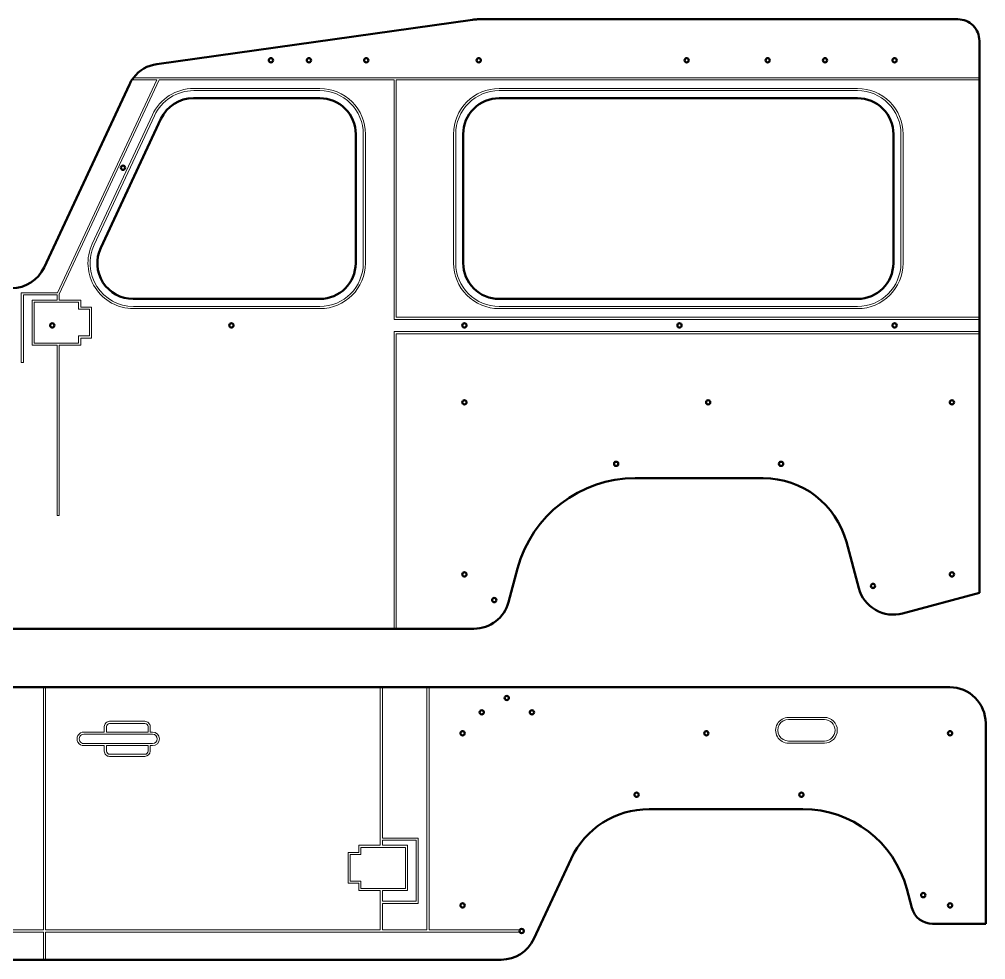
# Model space of a CAD drawing. Header units: millimetres. Extents: x -4457 to 5436, y 521 to 6420.
# Drawn here: x -1372 to -24, y 4151 to 5463 of the extents above; entities that cross this region are included whole.
import ezdxf

# ---------------------------------------------------------------- set-up
doc = ezdxf.new("R2010")
doc.units = ezdxf.units.MM
doc.header["$MEASUREMENT"] = 0
doc.layers.add('layer 1', color=7, linetype='Continuous')
doc.layers.add('layer 2', color=7, linetype='Continuous')

msp = doc.modelspace()

# ---------------------------------------------------------------- linework, layer by layer
at = {"layer": 'layer 1', "lineweight": 50}
for points in [[(-1180.1581, 5400.4297), (-1180.1581, 5400.4297), (-739.8766, 5462.3073), (-739.8766, 5462.3073)], [(-732.9179, 5462.7939), (-735.2459, 5462.7939), (-737.5712, 5462.6313), (-739.8766, 5462.3073)], [(-732.9179, 5462.7939), (-732.9179, 5462.7939), (-62.9179, 5462.7939), (-62.9179, 5462.7939)], [(-32.9179, 5432.7939), (-32.9179, 5432.7939), (-32.9179, 5381.2939), (-32.9179, 5381.2939)], [(-1180.1581, 5400.4297), (-1193.1664, 5398.6015), (-1204.9327, 5391.7276), (-1212.9135, 5381.2939)], [(-1212.9135, 5381.2939), (-1213.6582, 5380.3202), (-1214.3669, 5379.3196), (-1215.0381, 5378.2939)], [(-32.9179, 5381.2939), (-32.9179, 5381.2939), (-32.9179, 5378.2939), (-32.9179, 5378.2939)], [(-1337.6025, 5116.663), (-1337.6025, 5116.663), (-1218.5149, 5372.0472), (-1218.5149, 5372.0472)], [(-1215.0381, 5378.2939), (-1216.3446, 5376.2973), (-1217.5065, 5374.2097), (-1218.5149, 5372.0472)], [(-32.9179, 5378.2939), (-32.9179, 5378.2939), (-32.9179, 5047.2939), (-32.9179, 5047.2939)], [(-1129.4367, 5352.7939), (-1148.8682, 5352.7939), (-1166.5399, 5341.5358), (-1174.7521, 5323.9248)], [(-1129.4367, 5352.7939), (-1129.4367, 5352.7939), (-952.9179, 5352.7939), (-952.9179, 5352.7939)], [(-702.9179, 5352.7939), (-702.9179, 5352.7939), (-202.9179, 5352.7939), (-202.9179, 5352.7939)], [(-1258.6874, 5143.9248), (-1258.6874, 5143.9248), (-1174.7521, 5323.9248), (-1174.7521, 5323.9248)], [(-902.9179, 5302.7939), (-902.9179, 5302.7939), (-902.9179, 5122.7939), (-902.9179, 5122.7939)], [(-752.9179, 5122.7939), (-752.9179, 5122.7939), (-752.9179, 5302.7939), (-752.9179, 5302.7939)], [(-152.9179, 5302.7939), (-152.9179, 5302.7939), (-152.9179, 5122.7939), (-152.9179, 5122.7939)], [(-952.9179, 5072.7939), (-925.3038, 5072.7939), (-902.918, 5095.1795), (-902.9179, 5122.7936)], [(-202.9179, 5072.7939), (-175.3038, 5072.7939), (-152.918, 5095.1795), (-152.9179, 5122.7936)], [(-1382.9179, 5087.7939), (-1363.4863, 5087.7939), (-1345.8146, 5099.052), (-1337.6025, 5116.663)], [(-952.9179, 5072.7939), (-952.9179, 5072.7939), (-1213.372, 5072.7939), (-1213.372, 5072.7939)], [(-202.9179, 5072.7939), (-202.9179, 5072.7939), (-702.9179, 5072.7939), (-702.9179, 5072.7939)], [(-32.9179, 5047.2939), (-32.9179, 5047.2939), (-32.9179, 5044.2939), (-32.9179, 5044.2939)], [(-32.9179, 5044.2939), (-32.9179, 5044.2939), (-32.9179, 5027.2939), (-32.9179, 5027.2939)], [(-32.9179, 5027.2939), (-32.9179, 5027.2939), (-32.9179, 5024.2939), (-32.9179, 5024.2939)], [(-32.9179, 5024.2939), (-32.9179, 5024.2939), (-32.9179, 4662.7939), (-32.9179, 4662.7939)], [(-512.9179, 4822.7939), (-589.8609, 4822.7939), (-657.211, 4771.1143), (-677.1253, 4696.7931)], [(-334.3784, 4822.7939), (-334.3784, 4822.7939), (-512.9179, 4822.7939), (-512.9179, 4822.7939)], [(-218.4673, 4733.8522), (-232.5244, 4786.3142), (-280.0657, 4822.7939), (-334.3784, 4822.7939)], [(-201.2142, 4669.4628), (-201.2142, 4669.4628), (-218.4673, 4733.8522), (-218.4673, 4733.8522)], [(-677.1253, 4696.7931), (-677.1253, 4696.7931), (-689.7029, 4649.8529), (-689.7029, 4649.8529)], [(-32.9179, 4662.7939), (-32.9179, 4662.7939), (-139.9769, 4634.1075), (-139.9769, 4634.1075)], [(-737.9992, 4612.7939), (-715.3689, 4612.7939), (-695.56, 4627.9937), (-689.7029, 4649.8529)], [(-849.4179, 4612.7939), (-849.4179, 4612.7939), (-1485.1398, 4612.7939), (-1485.1398, 4612.7939)], [(-846.4179, 4612.7939), (-846.4179, 4612.7939), (-849.4179, 4612.7939), (-849.4179, 4612.7939)], [(-737.9992, 4612.7939), (-737.9992, 4612.7939), (-846.4179, 4612.7939), (-846.4179, 4612.7939)], [(-1338.6687, 4531.1861), (-1338.6687, 4531.1861), (-2152.1687, 4531.1861), (-2152.1687, 4531.1861)], [(-1338.6687, 4531.1861), (-1338.6687, 4531.1861), (-1335.6687, 4531.1861), (-1335.6687, 4531.1861)], [(-868.6687, 4531.1861), (-868.6687, 4531.1861), (-1335.6687, 4531.1861), (-1335.6687, 4531.1861)], [(-868.6687, 4531.1861), (-868.6687, 4531.1861), (-865.6687, 4531.1861), (-865.6687, 4531.1861)], [(-803.6687, 4531.1861), (-803.6687, 4531.1861), (-865.6687, 4531.1861), (-865.6687, 4531.1861)], [(-803.6687, 4531.1861), (-803.6687, 4531.1861), (-800.6687, 4531.1861), (-800.6687, 4531.1861)], [(-74.1687, 4531.1861), (-74.1687, 4531.1861), (-800.6687, 4531.1861), (-800.6687, 4531.1861)], [(-24.1687, 4201.1861), (-24.1687, 4201.1861), (-24.1687, 4481.1861), (-24.1687, 4481.1861)], [(-493.7203, 4361.1861), (-540.356, 4361.1861), (-582.7681, 4334.1666), (-602.4772, 4291.9003)], [(-493.7203, 4361.1861), (-493.7203, 4361.1861), (-279.1594, 4361.1861), (-279.1594, 4361.1861)], [(-134.2706, 4250.0089), (-151.842, 4315.5864), (-211.2686, 4361.1861), (-279.1594, 4361.1861)], [(-654.6314, 4180.0551), (-654.6314, 4180.0551), (-602.4772, 4291.9003), (-602.4772, 4291.9003)], [(-134.2706, 4250.0089), (-134.2706, 4250.0089), (-127.1465, 4223.4215), (-127.1465, 4223.4215)], [(-127.1465, 4223.4215), (-123.6322, 4210.306), (-111.7469, 4201.1861), (-98.1687, 4201.1861)], [(-674.1066, 4192.6861), (-674.6425, 4191.7579), (-674.6425, 4190.6143), (-674.1066, 4189.6861)], [(-668.9105, 4189.6861), (-668.3746, 4190.6143), (-668.3746, 4191.7578), (-668.9105, 4192.686)], [(-98.1687, 4201.1861), (-98.1687, 4201.1861), (-24.1687, 4201.1861), (-24.1687, 4201.1861)], [(-699.9468, 4151.1861), (-680.5153, 4151.1861), (-662.8436, 4162.4442), (-654.6314, 4180.0551)], [(-1447.0874, 4151.1861), (-1447.0874, 4151.1861), (-1338.6687, 4151.1861), (-1338.6687, 4151.1861)], [(-1335.6687, 4151.1861), (-1335.6687, 4151.1861), (-1338.6687, 4151.1861), (-1338.6687, 4151.1861)], [(-1335.6687, 4151.1861), (-1335.6687, 4151.1861), (-699.9468, 4151.1861), (-699.9468, 4151.1861)]]:
    msp.add_open_spline(points, degree=3, dxfattribs=at)
for points, knots in [([(-32.9179, 5432.7939), (-32.9179, 5440.7504), (-36.0786, 5448.381), (-41.7047, 5454.0071), (-41.7047, 5454.0071), (-47.3308, 5459.6332), (-54.9614, 5462.7939), (-62.9179, 5462.7939)], [0, 0, 0, 0, 0.333333333, 0.333333333, 0.333333333, 0.333333333, 1, 1, 1, 1]), ([(-1018.2766, 5405.7939), (-1018.2766, 5407.4507), (-1019.6198, 5408.7939), (-1021.2766, 5408.7939), (-1021.2766, 5408.7939), (-1022.9335, 5408.7939), (-1024.2766, 5407.4507), (-1024.2766, 5405.7939), (-1024.2766, 5405.7939), (-1024.2766, 5404.137), (-1022.9335, 5402.7939), (-1021.2767, 5402.7939), (-1021.2767, 5402.7939), (-1019.6198, 5402.7939), (-1018.2766, 5404.137), (-1018.2766, 5405.7939)], [0, 0, 0, 0, 0.2, 0.2, 0.2, 0.2, 0.4, 0.4, 0.4, 0.4, 0.6, 0.6, 0.6, 0.6, 1, 1, 1, 1]), ([(-965.2766, 5405.7939), (-965.2766, 5407.4507), (-966.6198, 5408.7939), (-968.2766, 5408.7939), (-968.2766, 5408.7939), (-969.9335, 5408.7939), (-971.2766, 5407.4507), (-971.2766, 5405.7939), (-971.2766, 5405.7939), (-971.2766, 5404.137), (-969.9335, 5402.7939), (-968.2767, 5402.7939), (-968.2767, 5402.7939), (-966.6198, 5402.7939), (-965.2766, 5404.137), (-965.2766, 5405.7939)], [0, 0, 0, 0, 0.2, 0.2, 0.2, 0.2, 0.4, 0.4, 0.4, 0.4, 0.6, 0.6, 0.6, 0.6, 1, 1, 1, 1]), ([(-885.2766, 5405.7939), (-885.2766, 5407.4507), (-886.6198, 5408.7939), (-888.2766, 5408.7939), (-888.2766, 5408.7939), (-889.9335, 5408.7939), (-891.2766, 5407.4507), (-891.2766, 5405.7939), (-891.2766, 5405.7939), (-891.2766, 5404.137), (-889.9335, 5402.7939), (-888.2767, 5402.7939), (-888.2767, 5402.7939), (-886.6198, 5402.7939), (-885.2766, 5404.137), (-885.2766, 5405.7939)], [0, 0, 0, 0, 0.2, 0.2, 0.2, 0.2, 0.4, 0.4, 0.4, 0.4, 0.6, 0.6, 0.6, 0.6, 1, 1, 1, 1]), ([(-728.2766, 5405.7939), (-728.2766, 5407.4507), (-729.6198, 5408.7939), (-731.2766, 5408.7939), (-731.2766, 5408.7939), (-732.9335, 5408.7939), (-734.2766, 5407.4507), (-734.2766, 5405.7939), (-734.2766, 5405.7939), (-734.2766, 5404.137), (-732.9335, 5402.7939), (-731.2767, 5402.7939), (-731.2767, 5402.7939), (-729.6198, 5402.7939), (-728.2766, 5404.137), (-728.2766, 5405.7939)], [0, 0, 0, 0, 0.2, 0.2, 0.2, 0.2, 0.4, 0.4, 0.4, 0.4, 0.6, 0.6, 0.6, 0.6, 1, 1, 1, 1]), ([(-438.2766, 5405.7939), (-438.2766, 5407.4507), (-439.6198, 5408.7939), (-441.2766, 5408.7939), (-441.2766, 5408.7939), (-442.9335, 5408.7939), (-444.2766, 5407.4507), (-444.2766, 5405.7939), (-444.2766, 5405.7939), (-444.2766, 5404.137), (-442.9335, 5402.7939), (-441.2767, 5402.7939), (-441.2767, 5402.7939), (-439.6198, 5402.7939), (-438.2766, 5404.137), (-438.2766, 5405.7939)], [0, 0, 0, 0, 0.2, 0.2, 0.2, 0.2, 0.4, 0.4, 0.4, 0.4, 0.6, 0.6, 0.6, 0.6, 1, 1, 1, 1]), ([(-325.2766, 5405.7939), (-325.2766, 5407.4507), (-326.6198, 5408.7939), (-328.2766, 5408.7939), (-328.2766, 5408.7939), (-329.9335, 5408.7939), (-331.2766, 5407.4507), (-331.2766, 5405.7939), (-331.2766, 5405.7939), (-331.2766, 5404.137), (-329.9335, 5402.7939), (-328.2767, 5402.7939), (-328.2767, 5402.7939), (-326.6198, 5402.7939), (-325.2766, 5404.137), (-325.2766, 5405.7939)], [0, 0, 0, 0, 0.2, 0.2, 0.2, 0.2, 0.4, 0.4, 0.4, 0.4, 0.6, 0.6, 0.6, 0.6, 1, 1, 1, 1]), ([(-245.2766, 5405.7939), (-245.2766, 5407.4507), (-246.6198, 5408.7939), (-248.2766, 5408.7939), (-248.2766, 5408.7939), (-249.9335, 5408.7939), (-251.2766, 5407.4507), (-251.2766, 5405.7939), (-251.2766, 5405.7939), (-251.2766, 5404.137), (-249.9335, 5402.7939), (-248.2767, 5402.7939), (-248.2767, 5402.7939), (-246.6198, 5402.7939), (-245.2766, 5404.137), (-245.2766, 5405.7939)], [0, 0, 0, 0, 0.2, 0.2, 0.2, 0.2, 0.4, 0.4, 0.4, 0.4, 0.6, 0.6, 0.6, 0.6, 1, 1, 1, 1]), ([(-148.2766, 5405.7939), (-148.2766, 5407.4507), (-149.6198, 5408.7939), (-151.2766, 5408.7939), (-151.2766, 5408.7939), (-152.9335, 5408.7939), (-154.2766, 5407.4507), (-154.2766, 5405.7939), (-154.2766, 5405.7939), (-154.2766, 5404.137), (-152.9335, 5402.7939), (-151.2767, 5402.7939), (-151.2767, 5402.7939), (-149.6198, 5402.7939), (-148.2766, 5404.137), (-148.2766, 5405.7939)], [0, 0, 0, 0, 0.2, 0.2, 0.2, 0.2, 0.4, 0.4, 0.4, 0.4, 0.6, 0.6, 0.6, 0.6, 1, 1, 1, 1]), ([(-902.9179, 5302.7939), (-902.9179, 5316.0547), (-908.1857, 5328.7724), (-917.5626, 5338.1492), (-917.5626, 5338.1492), (-926.9394, 5347.526), (-939.6571, 5352.7939), (-952.9179, 5352.7939)], [0, 0, 0, 0, 0.333333333, 0.333333333, 0.333333333, 0.333333333, 1, 1, 1, 1]), ([(-702.9179, 5352.7939), (-716.1787, 5352.7939), (-728.8964, 5347.526), (-738.2732, 5338.1492), (-738.2732, 5338.1492), (-747.6501, 5328.7724), (-752.9179, 5316.0547), (-752.9179, 5302.7939)], [0, 0, 0, 0, 0.333333333, 0.333333333, 0.333333333, 0.333333333, 1, 1, 1, 1]), ([(-152.9179, 5302.7939), (-152.9179, 5316.0547), (-158.1857, 5328.7724), (-167.5626, 5338.1492), (-167.5626, 5338.1492), (-176.9394, 5347.526), (-189.6571, 5352.7939), (-202.9179, 5352.7939)], [0, 0, 0, 0, 0.333333333, 0.333333333, 0.333333333, 0.333333333, 1, 1, 1, 1]), ([(-1224.5724, 5255.7939), (-1224.5724, 5257.4507), (-1225.9156, 5258.7939), (-1227.5724, 5258.7939), (-1227.5724, 5258.7939), (-1229.2293, 5258.7939), (-1230.5724, 5257.4507), (-1230.5724, 5255.7939), (-1230.5724, 5255.7939), (-1230.5724, 5254.137), (-1229.2293, 5252.7939), (-1227.5724, 5252.7939), (-1227.5724, 5252.7939), (-1225.9156, 5252.7939), (-1224.5724, 5254.137), (-1224.5724, 5255.7939)], [0, 0, 0, 0, 0.2, 0.2, 0.2, 0.2, 0.4, 0.4, 0.4, 0.4, 0.6, 0.6, 0.6, 0.6, 1, 1, 1, 1]), ([(-1258.6874, 5143.9248), (-1265.9083, 5128.4395), (-1264.722, 5110.3391), (-1255.5416, 5095.9289), (-1255.5416, 5095.9289), (-1246.3613, 5081.5186), (-1230.4581, 5072.7939), (-1213.372, 5072.7939)], [0, 0, 0, 0, 0.333333333, 0.333333333, 0.333333333, 0.333333333, 1, 1, 1, 1]), ([(-752.9179, 5122.7939), (-752.9179, 5109.533), (-747.6501, 5096.8153), (-738.2732, 5087.4385), (-738.2732, 5087.4385), (-728.8964, 5078.0617), (-716.1787, 5072.7939), (-702.9179, 5072.7939)], [0, 0, 0, 0, 0.333333333, 0.333333333, 0.333333333, 0.333333333, 1, 1, 1, 1]), ([(-1323.2766, 5035.7939), (-1323.2766, 5037.4507), (-1324.6198, 5038.7939), (-1326.2766, 5038.7939), (-1326.2766, 5038.7939), (-1327.9335, 5038.7939), (-1329.2766, 5037.4507), (-1329.2766, 5035.7939), (-1329.2766, 5035.7939), (-1329.2766, 5034.137), (-1327.9335, 5032.7939), (-1326.2767, 5032.7939), (-1326.2767, 5032.7939), (-1324.6198, 5032.7939), (-1323.2766, 5034.137), (-1323.2766, 5035.7939)], [0, 0, 0, 0, 0.2, 0.2, 0.2, 0.2, 0.4, 0.4, 0.4, 0.4, 0.6, 0.6, 0.6, 0.6, 1, 1, 1, 1]), ([(-1073.2766, 5035.7939), (-1073.2766, 5037.4507), (-1074.6198, 5038.7939), (-1076.2766, 5038.7939), (-1076.2766, 5038.7939), (-1077.9335, 5038.7939), (-1079.2766, 5037.4507), (-1079.2766, 5035.7939), (-1079.2766, 5035.7939), (-1079.2766, 5034.137), (-1077.9335, 5032.7939), (-1076.2767, 5032.7939), (-1076.2767, 5032.7939), (-1074.6198, 5032.7939), (-1073.2766, 5034.137), (-1073.2766, 5035.7939)], [0, 0, 0, 0, 0.2, 0.2, 0.2, 0.2, 0.4, 0.4, 0.4, 0.4, 0.6, 0.6, 0.6, 0.6, 1, 1, 1, 1]), ([(-748.2766, 5035.7939), (-748.2766, 5037.4507), (-749.6198, 5038.7939), (-751.2766, 5038.7939), (-751.2766, 5038.7939), (-752.9335, 5038.7939), (-754.2766, 5037.4507), (-754.2766, 5035.7939), (-754.2766, 5035.7939), (-754.2766, 5034.137), (-752.9335, 5032.7939), (-751.2767, 5032.7939), (-751.2767, 5032.7939), (-749.6198, 5032.7939), (-748.2766, 5034.137), (-748.2766, 5035.7939)], [0, 0, 0, 0, 0.2, 0.2, 0.2, 0.2, 0.4, 0.4, 0.4, 0.4, 0.6, 0.6, 0.6, 0.6, 1, 1, 1, 1]), ([(-448.2766, 5035.7939), (-448.2766, 5037.4507), (-449.6198, 5038.7939), (-451.2766, 5038.7939), (-451.2766, 5038.7939), (-452.9335, 5038.7939), (-454.2766, 5037.4507), (-454.2766, 5035.7939), (-454.2766, 5035.7939), (-454.2766, 5034.137), (-452.9335, 5032.7939), (-451.2767, 5032.7939), (-451.2767, 5032.7939), (-449.6198, 5032.7939), (-448.2766, 5034.137), (-448.2766, 5035.7939)], [0, 0, 0, 0, 0.2, 0.2, 0.2, 0.2, 0.4, 0.4, 0.4, 0.4, 0.6, 0.6, 0.6, 0.6, 1, 1, 1, 1]), ([(-148.2766, 5035.7939), (-148.2766, 5037.4507), (-149.6198, 5038.7939), (-151.2766, 5038.7939), (-151.2766, 5038.7939), (-152.9335, 5038.7939), (-154.2766, 5037.4507), (-154.2766, 5035.7939), (-154.2766, 5035.7939), (-154.2766, 5034.137), (-152.9335, 5032.7939), (-151.2767, 5032.7939), (-151.2767, 5032.7939), (-149.6198, 5032.7939), (-148.2766, 5034.137), (-148.2766, 5035.7939)], [0, 0, 0, 0, 0.2, 0.2, 0.2, 0.2, 0.4, 0.4, 0.4, 0.4, 0.6, 0.6, 0.6, 0.6, 1, 1, 1, 1]), ([(-748.2766, 4928.5561), (-748.2766, 4930.213), (-749.6198, 4931.5561), (-751.2766, 4931.5561), (-751.2766, 4931.5561), (-752.9335, 4931.5561), (-754.2766, 4930.213), (-754.2766, 4928.5562), (-754.2766, 4928.5562), (-754.2766, 4926.8993), (-752.9335, 4925.5562), (-751.2767, 4925.5561), (-751.2767, 4925.5561), (-749.6198, 4925.5561), (-748.2766, 4926.8993), (-748.2766, 4928.5561)], [0, 0, 0, 0, 0.2, 0.2, 0.2, 0.2, 0.4, 0.4, 0.4, 0.4, 0.6, 0.6, 0.6, 0.6, 1, 1, 1, 1]), ([(-408.2766, 4928.5561), (-408.2766, 4930.213), (-409.6198, 4931.5561), (-411.2766, 4931.5561), (-411.2766, 4931.5561), (-412.9335, 4931.5561), (-414.2766, 4930.213), (-414.2766, 4928.5562), (-414.2766, 4928.5562), (-414.2766, 4926.8993), (-412.9335, 4925.5562), (-411.2767, 4925.5561), (-411.2767, 4925.5561), (-409.6198, 4925.5561), (-408.2766, 4926.8993), (-408.2766, 4928.5561)], [0, 0, 0, 0, 0.2, 0.2, 0.2, 0.2, 0.4, 0.4, 0.4, 0.4, 0.6, 0.6, 0.6, 0.6, 1, 1, 1, 1]), ([(-68.2766, 4928.5561), (-68.2766, 4930.213), (-69.6198, 4931.5561), (-71.2766, 4931.5561), (-71.2766, 4931.5561), (-72.9335, 4931.5561), (-74.2766, 4930.213), (-74.2766, 4928.5562), (-74.2766, 4928.5562), (-74.2766, 4926.8993), (-72.9335, 4925.5562), (-71.2767, 4925.5561), (-71.2767, 4925.5561), (-69.6198, 4925.5561), (-68.2766, 4926.8993), (-68.2766, 4928.5561)], [0, 0, 0, 0, 0.2, 0.2, 0.2, 0.2, 0.4, 0.4, 0.4, 0.4, 0.6, 0.6, 0.6, 0.6, 1, 1, 1, 1]), ([(-536.6204, 4842.7939), (-536.6204, 4844.4507), (-537.9635, 4845.7939), (-539.6204, 4845.7939), (-539.6204, 4845.7939), (-541.2772, 4845.7939), (-542.6204, 4844.4507), (-542.6204, 4842.7939), (-542.6204, 4842.7939), (-542.6204, 4841.137), (-541.2772, 4839.7939), (-539.6204, 4839.7939), (-539.6204, 4839.7939), (-537.9635, 4839.7939), (-536.6204, 4841.137), (-536.6204, 4842.7939)], [0, 0, 0, 0, 0.2, 0.2, 0.2, 0.2, 0.4, 0.4, 0.4, 0.4, 0.6, 0.6, 0.6, 0.6, 1, 1, 1, 1]), ([(-306.6204, 4842.7939), (-306.6204, 4844.4507), (-307.9635, 4845.7939), (-309.6204, 4845.7939), (-309.6204, 4845.7939), (-311.2772, 4845.7939), (-312.6204, 4844.4507), (-312.6204, 4842.7939), (-312.6204, 4842.7939), (-312.6204, 4841.137), (-311.2772, 4839.7939), (-309.6204, 4839.7939), (-309.6204, 4839.7939), (-307.9635, 4839.7939), (-306.6204, 4841.137), (-306.6204, 4842.7939)], [0, 0, 0, 0, 0.2, 0.2, 0.2, 0.2, 0.4, 0.4, 0.4, 0.4, 0.6, 0.6, 0.6, 0.6, 1, 1, 1, 1]), ([(-748.2766, 4688.5561), (-748.2766, 4690.213), (-749.6198, 4691.5561), (-751.2766, 4691.5561), (-751.2766, 4691.5561), (-752.9335, 4691.5561), (-754.2766, 4690.213), (-754.2766, 4688.5562), (-754.2766, 4688.5562), (-754.2766, 4686.8993), (-752.9335, 4685.5562), (-751.2767, 4685.5561), (-751.2767, 4685.5561), (-749.6198, 4685.5561), (-748.2766, 4686.8993), (-748.2766, 4688.5561)], [0, 0, 0, 0, 0.2, 0.2, 0.2, 0.2, 0.4, 0.4, 0.4, 0.4, 0.6, 0.6, 0.6, 0.6, 1, 1, 1, 1]), ([(-68.2766, 4688.5561), (-68.2766, 4690.213), (-69.6198, 4691.5561), (-71.2766, 4691.5561), (-71.2766, 4691.5561), (-72.9335, 4691.5561), (-74.2766, 4690.213), (-74.2766, 4688.5562), (-74.2766, 4688.5562), (-74.2766, 4686.8993), (-72.9335, 4685.5562), (-71.2767, 4685.5561), (-71.2767, 4685.5561), (-69.6198, 4685.5561), (-68.2766, 4686.8993), (-68.2766, 4688.5561)], [0, 0, 0, 0, 0.2, 0.2, 0.2, 0.2, 0.4, 0.4, 0.4, 0.4, 0.6, 0.6, 0.6, 0.6, 1, 1, 1, 1]), ([(-201.2142, 4669.4628), (-197.782, 4656.6538), (-189.4021, 4645.7329), (-177.9179, 4639.1025), (-177.9179, 4639.1025), (-166.4337, 4632.4721), (-152.7859, 4630.6753), (-139.9769, 4634.1075)], [0, 0, 0, 0, 0.333333333, 0.333333333, 0.333333333, 0.333333333, 1, 1, 1, 1]), ([(-178.3212, 4672.4951), (-178.3212, 4674.1519), (-179.6643, 4675.4951), (-181.3212, 4675.4951), (-181.3212, 4675.4951), (-182.978, 4675.4951), (-184.3212, 4674.1519), (-184.3212, 4672.4951), (-184.3212, 4672.4951), (-184.3212, 4670.8382), (-182.978, 4669.4951), (-181.3212, 4669.4951), (-181.3212, 4669.4951), (-179.6643, 4669.4951), (-178.3212, 4670.8382), (-178.3212, 4672.4951)], [0, 0, 0, 0, 0.2, 0.2, 0.2, 0.2, 0.4, 0.4, 0.4, 0.4, 0.6, 0.6, 0.6, 0.6, 1, 1, 1, 1]), ([(-706.6204, 4652.7939), (-706.6204, 4654.4507), (-707.9635, 4655.7939), (-709.6204, 4655.7939), (-709.6204, 4655.7939), (-711.2772, 4655.7939), (-712.6204, 4654.4507), (-712.6204, 4652.7939), (-712.6204, 4652.7939), (-712.6204, 4651.137), (-711.2772, 4649.7939), (-709.6204, 4649.7939), (-709.6204, 4649.7939), (-707.9635, 4649.7939), (-706.6204, 4651.137), (-706.6204, 4652.7939)], [0, 0, 0, 0, 0.2, 0.2, 0.2, 0.2, 0.4, 0.4, 0.4, 0.4, 0.6, 0.6, 0.6, 0.6, 1, 1, 1, 1]), ([(-24.1687, 4481.1861), (-24.1687, 4494.4469), (-29.4365, 4507.1646), (-38.8134, 4516.5414), (-38.8134, 4516.5414), (-48.1902, 4525.9182), (-60.9079, 4531.1861), (-74.1687, 4531.1861)], [0, 0, 0, 0, 0.333333333, 0.333333333, 0.333333333, 0.333333333, 1, 1, 1, 1]), ([(-689.1687, 4516.1861), (-689.1687, 4517.8429), (-690.5118, 4519.1861), (-692.1687, 4519.1861), (-692.1687, 4519.1861), (-693.8256, 4519.1861), (-695.1687, 4517.8429), (-695.1687, 4516.1861), (-695.1687, 4516.1861), (-695.1687, 4514.5292), (-693.8256, 4513.1861), (-692.1687, 4513.1861), (-692.1687, 4513.1861), (-690.5119, 4513.1861), (-689.1687, 4514.5292), (-689.1687, 4516.186)], [0, 0, 0, 0, 0.2, 0.2, 0.2, 0.2, 0.4, 0.4, 0.4, 0.4, 0.6, 0.6, 0.6, 0.6, 1, 1, 1, 1]), ([(-724.1687, 4496.1861), (-724.1687, 4497.8429), (-725.5118, 4499.1861), (-727.1687, 4499.1861), (-727.1687, 4499.1861), (-728.8256, 4499.1861), (-730.1687, 4497.8429), (-730.1687, 4496.1861), (-730.1687, 4496.1861), (-730.1687, 4494.5292), (-728.8256, 4493.1861), (-727.1687, 4493.1861), (-727.1687, 4493.1861), (-725.5119, 4493.1861), (-724.1687, 4494.5292), (-724.1687, 4496.186)], [0, 0, 0, 0, 0.2, 0.2, 0.2, 0.2, 0.4, 0.4, 0.4, 0.4, 0.6, 0.6, 0.6, 0.6, 1, 1, 1, 1]), ([(-654.1687, 4496.1861), (-654.1687, 4497.8429), (-655.5118, 4499.1861), (-657.1687, 4499.1861), (-657.1687, 4499.1861), (-658.8256, 4499.1861), (-660.1687, 4497.8429), (-660.1687, 4496.1861), (-660.1687, 4496.1861), (-660.1687, 4494.5292), (-658.8256, 4493.1861), (-657.1687, 4493.1861), (-657.1687, 4493.1861), (-655.5119, 4493.1861), (-654.1687, 4494.5292), (-654.1687, 4496.186)], [0, 0, 0, 0, 0.2, 0.2, 0.2, 0.2, 0.4, 0.4, 0.4, 0.4, 0.6, 0.6, 0.6, 0.6, 1, 1, 1, 1]), ([(-750.81, 4466.9483), (-750.81, 4468.6052), (-752.1531, 4469.9483), (-753.81, 4469.9483), (-753.81, 4469.9483), (-755.4668, 4469.9483), (-756.81, 4468.6052), (-756.81, 4466.9483), (-756.81, 4466.9483), (-756.81, 4465.2915), (-755.4668, 4463.9483), (-753.81, 4463.9483), (-753.81, 4463.9483), (-752.1531, 4463.9483), (-750.81, 4465.2915), (-750.81, 4466.9483)], [0, 0, 0, 0, 0.2, 0.2, 0.2, 0.2, 0.4, 0.4, 0.4, 0.4, 0.6, 0.6, 0.6, 0.6, 1, 1, 1, 1]), ([(-410.81, 4466.9483), (-410.81, 4468.6052), (-412.1531, 4469.9483), (-413.81, 4469.9483), (-413.81, 4469.9483), (-415.4668, 4469.9483), (-416.81, 4468.6052), (-416.81, 4466.9483), (-416.81, 4466.9483), (-416.81, 4465.2915), (-415.4668, 4463.9483), (-413.81, 4463.9483), (-413.81, 4463.9483), (-412.1531, 4463.9483), (-410.81, 4465.2915), (-410.81, 4466.9483)], [0, 0, 0, 0, 0.2, 0.2, 0.2, 0.2, 0.4, 0.4, 0.4, 0.4, 0.6, 0.6, 0.6, 0.6, 1, 1, 1, 1]), ([(-70.81, 4466.9483), (-70.81, 4468.6052), (-72.1531, 4469.9483), (-73.81, 4469.9483), (-73.81, 4469.9483), (-75.4668, 4469.9483), (-76.81, 4468.6052), (-76.81, 4466.9483), (-76.81, 4466.9483), (-76.81, 4465.2915), (-75.4668, 4463.9483), (-73.81, 4463.9483), (-73.81, 4463.9483), (-72.1531, 4463.9483), (-70.81, 4465.2915), (-70.81, 4466.9483)], [0, 0, 0, 0, 0.2, 0.2, 0.2, 0.2, 0.4, 0.4, 0.4, 0.4, 0.6, 0.6, 0.6, 0.6, 1, 1, 1, 1]), ([(-508.201, 4381.1861), (-508.201, 4382.8429), (-509.5441, 4384.1861), (-511.201, 4384.1861), (-511.201, 4384.1861), (-512.8578, 4384.1861), (-514.201, 4382.8429), (-514.201, 4381.1861), (-514.201, 4381.1861), (-514.201, 4379.5292), (-512.8578, 4378.1861), (-511.201, 4378.1861), (-511.201, 4378.1861), (-509.5441, 4378.1861), (-508.201, 4379.5292), (-508.201, 4381.186)], [0, 0, 0, 0, 0.2, 0.2, 0.2, 0.2, 0.4, 0.4, 0.4, 0.4, 0.6, 0.6, 0.6, 0.6, 1, 1, 1, 1]), ([(-278.201, 4381.1861), (-278.201, 4382.8429), (-279.5441, 4384.1861), (-281.201, 4384.1861), (-281.201, 4384.1861), (-282.8578, 4384.1861), (-284.201, 4382.8429), (-284.201, 4381.1861), (-284.201, 4381.1861), (-284.201, 4379.5292), (-282.8578, 4378.1861), (-281.201, 4378.1861), (-281.201, 4378.1861), (-279.5441, 4378.1861), (-278.201, 4379.5292), (-278.201, 4381.186)], [0, 0, 0, 0, 0.2, 0.2, 0.2, 0.2, 0.4, 0.4, 0.4, 0.4, 0.6, 0.6, 0.6, 0.6, 1, 1, 1, 1]), ([(-108.201, 4241.1861), (-108.201, 4242.8429), (-109.5441, 4244.1861), (-111.201, 4244.1861), (-111.201, 4244.1861), (-112.8578, 4244.1861), (-114.201, 4242.8429), (-114.201, 4241.1861), (-114.201, 4241.1861), (-114.201, 4239.5292), (-112.8578, 4238.1861), (-111.201, 4238.1861), (-111.201, 4238.1861), (-109.5441, 4238.1861), (-108.201, 4239.5292), (-108.201, 4241.186)], [0, 0, 0, 0, 0.2, 0.2, 0.2, 0.2, 0.4, 0.4, 0.4, 0.4, 0.6, 0.6, 0.6, 0.6, 1, 1, 1, 1]), ([(-750.81, 4226.9483), (-750.81, 4228.6052), (-752.1531, 4229.9483), (-753.81, 4229.9483), (-753.81, 4229.9483), (-755.4668, 4229.9483), (-756.81, 4228.6052), (-756.81, 4226.9483), (-756.81, 4226.9483), (-756.81, 4225.2915), (-755.4668, 4223.9483), (-753.81, 4223.9483), (-753.81, 4223.9483), (-752.1531, 4223.9483), (-750.81, 4225.2915), (-750.81, 4226.9483)], [0, 0, 0, 0, 0.2, 0.2, 0.2, 0.2, 0.4, 0.4, 0.4, 0.4, 0.6, 0.6, 0.6, 0.6, 1, 1, 1, 1]), ([(-70.81, 4226.9483), (-70.81, 4228.6052), (-72.1531, 4229.9483), (-73.81, 4229.9483), (-73.81, 4229.9483), (-75.4668, 4229.9483), (-76.81, 4228.6052), (-76.81, 4226.9483), (-76.81, 4226.9483), (-76.81, 4225.2915), (-75.4668, 4223.9483), (-73.81, 4223.9483), (-73.81, 4223.9483), (-72.1531, 4223.9483), (-70.81, 4225.2915), (-70.81, 4226.9483)], [0, 0, 0, 0, 0.2, 0.2, 0.2, 0.2, 0.4, 0.4, 0.4, 0.4, 0.6, 0.6, 0.6, 0.6, 1, 1, 1, 1]), ([(-668.9105, 4192.6861), (-669.4464, 4193.6143), (-670.4368, 4194.1861), (-671.5086, 4194.1861), (-671.5086, 4194.1861), (-672.5804, 4194.1861), (-673.5707, 4193.6143), (-674.1066, 4192.6861)], [0, 0, 0, 0, 0.333333333, 0.333333333, 0.333333333, 0.333333333, 1, 1, 1, 1]), ([(-674.1066, 4189.6861), (-673.5707, 4188.7579), (-672.5804, 4188.1861), (-671.5086, 4188.1861), (-671.5086, 4188.1861), (-670.4368, 4188.1861), (-669.4464, 4188.7579), (-668.9105, 4189.6861)], [0, 0, 0, 0, 0.333333333, 0.333333333, 0.333333333, 0.333333333, 1, 1, 1, 1])]:
    msp.add_open_spline(points, degree=3, knots=knots, dxfattribs=at)
at = {"layer": 'layer 1', "color": 240, "lineweight": 9}
for points in [[(-1316.4179, 4770.7939), (-1316.4179, 4770.7939), (-1319.4179, 4770.7939), (-1319.4179, 4770.7939)], [(-1338.6687, 4151.1861), (-1338.6687, 4151.1861), (-1338.6687, 4189.6861), (-1338.6687, 4189.6861)], [(-1335.6687, 4189.6861), (-1335.6687, 4189.6861), (-1335.6687, 4151.1861), (-1335.6687, 4151.1861)]]:
    msp.add_open_spline(points, degree=3, dxfattribs=at)
at = {"layer": 'layer 2', "color": 240, "lineweight": 9}
for points in [[(-1212.9135, 5381.2939), (-1212.9135, 5381.2939), (-32.9179, 5381.2939), (-32.9179, 5381.2939)], [(-1318.8735, 5081.2939), (-1318.8735, 5081.2939), (-1180.3801, 5378.2939), (-1180.3801, 5378.2939)], [(-1177.07, 5378.2939), (-1177.07, 5378.2939), (-1316.4179, 5079.4613), (-1316.4179, 5079.4613)], [(-1180.3801, 5378.2939), (-1180.3801, 5378.2939), (-1215.0381, 5378.2939), (-1215.0381, 5378.2939)], [(-1128.9712, 5366.2939), (-1153.6493, 5366.2939), (-1176.0923, 5351.9961), (-1186.5217, 5329.6301)], [(-849.4179, 5378.2939), (-849.4179, 5378.2939), (-1177.07, 5378.2939), (-1177.07, 5378.2939)], [(-1128.9712, 5366.2939), (-1128.9712, 5366.2939), (-952.9179, 5366.2939), (-952.9179, 5366.2939)], [(-849.4179, 5044.2939), (-849.4179, 5044.2939), (-849.4179, 5378.2939), (-849.4179, 5378.2939)], [(-32.9179, 5378.2939), (-32.9179, 5378.2939), (-846.4179, 5378.2939), (-846.4179, 5378.2939)], [(-846.4179, 5378.2939), (-846.4179, 5378.2939), (-846.4179, 5047.2939), (-846.4179, 5047.2939)], [(-702.9179, 5366.2939), (-702.9179, 5366.2939), (-202.9179, 5366.2939), (-202.9179, 5366.2939)], [(-1128.9712, 5363.2939), (-1152.4834, 5363.2939), (-1173.8661, 5349.6716), (-1183.8028, 5328.3623)], [(-952.9179, 5363.2939), (-952.9179, 5363.2939), (-1128.9712, 5363.2939), (-1128.9712, 5363.2939)], [(-202.9179, 5363.2939), (-202.9179, 5363.2939), (-702.9179, 5363.2939), (-702.9179, 5363.2939)], [(-1270.4571, 5149.6301), (-1270.4571, 5149.6301), (-1186.5217, 5329.6301), (-1186.5217, 5329.6301)], [(-1183.8028, 5328.3623), (-1183.8028, 5328.3623), (-1267.7382, 5148.3623), (-1267.7382, 5148.3623)], [(-892.4179, 5122.7939), (-892.4179, 5122.7939), (-892.4179, 5302.7939), (-892.4179, 5302.7939)], [(-889.4179, 5302.7939), (-889.4179, 5302.7939), (-889.4179, 5122.7939), (-889.4179, 5122.7939)], [(-766.4179, 5122.7939), (-766.4179, 5122.7939), (-766.4179, 5302.7939), (-766.4179, 5302.7939)], [(-763.4179, 5302.7939), (-763.4179, 5302.7939), (-763.4179, 5122.7939), (-763.4179, 5122.7939)], [(-142.4179, 5122.7939), (-142.4179, 5122.7939), (-142.4179, 5302.7939), (-142.4179, 5302.7939)], [(-139.4179, 5302.7939), (-139.4179, 5302.7939), (-139.4179, 5122.7939), (-139.4179, 5122.7939)], [(-952.9179, 5062.2939), (-919.5048, 5062.2939), (-892.4181, 5089.3804), (-892.4179, 5122.7935)], [(-952.9179, 5059.2939), (-917.8479, 5059.2939), (-889.4181, 5087.7236), (-889.4179, 5122.7935)], [(-202.9179, 5062.2939), (-169.5048, 5062.2939), (-142.4181, 5089.3804), (-142.4179, 5122.7935)], [(-202.9179, 5059.2939), (-167.8479, 5059.2939), (-139.4181, 5087.7236), (-139.4179, 5122.7935)], [(-1369.4179, 5081.2939), (-1369.4179, 5081.2939), (-1318.8735, 5081.2939), (-1318.8735, 5081.2939)], [(-1369.4179, 4984.1402), (-1369.4179, 4984.1402), (-1369.4179, 5081.2939), (-1369.4179, 5081.2939)], [(-1319.4179, 5078.2939), (-1319.4179, 5078.2939), (-1366.4179, 5078.2939), (-1366.4179, 5078.2939)], [(-1366.4179, 5078.2939), (-1366.4179, 5078.2939), (-1366.4179, 4984.1402), (-1366.4179, 4984.1402)], [(-1354.4179, 5071.2939), (-1354.4179, 5071.2939), (-1319.4179, 5071.2939), (-1319.4179, 5071.2939)], [(-1354.4179, 5008.2939), (-1354.4179, 5008.2939), (-1354.4179, 5071.2939), (-1354.4179, 5071.2939)], [(-1319.4179, 5071.2939), (-1319.4179, 5071.2939), (-1319.4179, 5078.2939), (-1319.4179, 5078.2939)], [(-1316.4179, 5079.4613), (-1316.4179, 5079.4613), (-1316.4179, 5071.2939), (-1316.4179, 5071.2939)], [(-1316.4179, 5071.2939), (-1316.4179, 5071.2939), (-1286.4179, 5071.2939), (-1286.4179, 5071.2939)], [(-1286.4179, 5071.2939), (-1286.4179, 5071.2939), (-1286.4179, 5061.2939), (-1286.4179, 5061.2939)], [(-1289.4179, 5068.2939), (-1289.4179, 5068.2939), (-1351.4179, 5068.2939), (-1351.4179, 5068.2939)], [(-1351.4179, 5068.2939), (-1351.4179, 5068.2939), (-1351.4179, 5011.2939), (-1351.4179, 5011.2939)], [(-1289.4179, 5058.2939), (-1289.4179, 5058.2939), (-1289.4179, 5068.2939), (-1289.4179, 5068.2939)], [(-1274.4179, 5058.2939), (-1274.4179, 5058.2939), (-1289.4179, 5058.2939), (-1289.4179, 5058.2939)], [(-1286.4179, 5061.2939), (-1286.4179, 5061.2939), (-1271.4179, 5061.2939), (-1271.4179, 5061.2939)], [(-1274.4179, 5021.2939), (-1274.4179, 5021.2939), (-1274.4179, 5058.2939), (-1274.4179, 5058.2939)], [(-1271.4179, 5061.2939), (-1271.4179, 5061.2939), (-1271.4179, 5018.2939), (-1271.4179, 5018.2939)], [(-1212.9066, 5062.2939), (-1212.9066, 5062.2939), (-952.9179, 5062.2939), (-952.9179, 5062.2939)], [(-952.9179, 5059.2939), (-952.9179, 5059.2939), (-1212.9066, 5059.2939), (-1212.9066, 5059.2939)], [(-702.9179, 5062.2939), (-702.9179, 5062.2939), (-202.9179, 5062.2939), (-202.9179, 5062.2939)], [(-202.9179, 5059.2939), (-202.9179, 5059.2939), (-702.9179, 5059.2939), (-702.9179, 5059.2939)], [(-32.9179, 5044.2939), (-32.9179, 5044.2939), (-849.4179, 5044.2939), (-849.4179, 5044.2939)], [(-846.4179, 5047.2939), (-846.4179, 5047.2939), (-32.9179, 5047.2939), (-32.9179, 5047.2939)], [(-1289.4179, 5011.2939), (-1289.4179, 5011.2939), (-1289.4179, 5021.2939), (-1289.4179, 5021.2939)], [(-1289.4179, 5021.2939), (-1289.4179, 5021.2939), (-1274.4179, 5021.2939), (-1274.4179, 5021.2939)], [(-1286.4179, 5018.2939), (-1286.4179, 5018.2939), (-1286.4179, 5008.2939), (-1286.4179, 5008.2939)], [(-1271.4179, 5018.2939), (-1271.4179, 5018.2939), (-1286.4179, 5018.2939), (-1286.4179, 5018.2939)], [(-849.4179, 4612.7939), (-849.4179, 4612.7939), (-849.4179, 5027.2939), (-849.4179, 5027.2939)], [(-849.4179, 5027.2939), (-849.4179, 5027.2939), (-32.9179, 5027.2939), (-32.9179, 5027.2939)], [(-846.4179, 5024.2939), (-846.4179, 5024.2939), (-846.4179, 4612.7939), (-846.4179, 4612.7939)], [(-32.9179, 5024.2939), (-32.9179, 5024.2939), (-846.4179, 5024.2939), (-846.4179, 5024.2939)], [(-1319.4179, 5008.2939), (-1319.4179, 5008.2939), (-1354.4179, 5008.2939), (-1354.4179, 5008.2939)], [(-1351.4179, 5011.2939), (-1351.4179, 5011.2939), (-1289.4179, 5011.2939), (-1289.4179, 5011.2939)], [(-1319.4179, 4770.7939), (-1319.4179, 4770.7939), (-1319.4179, 5008.2939), (-1319.4179, 5008.2939)], [(-1286.4179, 5008.2939), (-1286.4179, 5008.2939), (-1316.4179, 5008.2939), (-1316.4179, 5008.2939)], [(-1316.4179, 5008.2939), (-1316.4179, 5008.2939), (-1316.4179, 4770.7939), (-1316.4179, 4770.7939)], [(-1366.4179, 4984.1402), (-1366.4179, 4984.1402), (-1369.4179, 4984.1402), (-1369.4179, 4984.1402)], [(-1338.6687, 4192.6861), (-1338.6687, 4192.6861), (-1338.6687, 4531.1861), (-1338.6687, 4531.1861)], [(-1335.6687, 4531.1861), (-1335.6687, 4531.1861), (-1335.6687, 4192.6861), (-1335.6687, 4192.6861)], [(-868.6687, 4310.6861), (-868.6687, 4310.6861), (-868.6687, 4531.1861), (-868.6687, 4531.1861)], [(-865.6687, 4531.1861), (-865.6687, 4531.1861), (-865.6687, 4320.6861), (-865.6687, 4320.6861)], [(-803.6687, 4192.6861), (-803.6687, 4192.6861), (-803.6687, 4531.1861), (-803.6687, 4531.1861)], [(-800.6687, 4531.1861), (-800.6687, 4531.1861), (-800.6687, 4192.6861), (-800.6687, 4192.6861)], [(-299.1687, 4489.1861), (-299.1687, 4489.1861), (-249.1687, 4489.1861), (-249.1687, 4489.1861)], [(-1253.6687, 4468.6861), (-1253.6687, 4468.6861), (-1253.6687, 4476.1861), (-1253.6687, 4476.1861)], [(-1250.6687, 4476.1861), (-1250.6687, 4476.1861), (-1250.6687, 4468.6861), (-1250.6687, 4468.6861)], [(-1246.1687, 4483.6861), (-1246.1687, 4483.6861), (-1197.1687, 4483.6861), (-1197.1687, 4483.6861)], [(-1197.1687, 4480.6861), (-1197.1687, 4480.6861), (-1246.1687, 4480.6861), (-1246.1687, 4480.6861)], [(-1192.6687, 4468.6861), (-1192.6687, 4468.6861), (-1192.6687, 4476.1861), (-1192.6687, 4476.1861)], [(-1189.6687, 4476.1861), (-1189.6687, 4476.1861), (-1189.6687, 4468.6861), (-1189.6687, 4468.6861)], [(-249.1687, 4486.1861), (-249.1687, 4486.1861), (-299.1687, 4486.1861), (-299.1687, 4486.1861)], [(-1282.1687, 4468.6861), (-1282.1687, 4468.6861), (-1253.6687, 4468.6861), (-1253.6687, 4468.6861)], [(-1186.1687, 4465.6861), (-1186.1687, 4465.6861), (-1282.1687, 4465.6861), (-1282.1687, 4465.6861)], [(-1250.6687, 4468.6861), (-1250.6687, 4468.6861), (-1192.6687, 4468.6861), (-1192.6687, 4468.6861)], [(-1189.6687, 4468.6861), (-1189.6687, 4468.6861), (-1186.1687, 4468.6861), (-1186.1687, 4468.6861)], [(-1282.1687, 4452.6861), (-1282.1687, 4452.6861), (-1186.1687, 4452.6861), (-1186.1687, 4452.6861)], [(-1253.6687, 4449.6861), (-1253.6687, 4449.6861), (-1282.1687, 4449.6861), (-1282.1687, 4449.6861)], [(-1253.6687, 4442.1861), (-1253.6687, 4442.1861), (-1253.6687, 4449.6861), (-1253.6687, 4449.6861)], [(-1192.6687, 4449.6861), (-1192.6687, 4449.6861), (-1250.6687, 4449.6861), (-1250.6687, 4449.6861)], [(-1250.6687, 4449.6861), (-1250.6687, 4449.6861), (-1250.6687, 4442.1861), (-1250.6687, 4442.1861)], [(-1192.6687, 4442.1861), (-1192.6687, 4442.1861), (-1192.6687, 4449.6861), (-1192.6687, 4449.6861)], [(-1186.1687, 4449.6861), (-1186.1687, 4449.6861), (-1189.6687, 4449.6861), (-1189.6687, 4449.6861)], [(-1189.6687, 4449.6861), (-1189.6687, 4449.6861), (-1189.6687, 4442.1861), (-1189.6687, 4442.1861)], [(-299.1687, 4456.1861), (-299.1687, 4456.1861), (-249.1687, 4456.1861), (-249.1687, 4456.1861)], [(-249.1687, 4453.1861), (-249.1687, 4453.1861), (-299.1687, 4453.1861), (-299.1687, 4453.1861)], [(-1246.1687, 4437.6861), (-1246.1687, 4437.6861), (-1197.1687, 4437.6861), (-1197.1687, 4437.6861)], [(-1197.1687, 4434.6861), (-1193.0266, 4434.6861), (-1189.6687, 4438.0439), (-1189.6687, 4442.186)], [(-1197.1687, 4437.6861), (-1194.6834, 4437.6861), (-1192.6687, 4439.7008), (-1192.6687, 4442.186)], [(-1197.1687, 4434.6861), (-1197.1687, 4434.6861), (-1246.1687, 4434.6861), (-1246.1687, 4434.6861)], [(-865.6687, 4320.6861), (-865.6687, 4320.6861), (-815.6687, 4320.6861), (-815.6687, 4320.6861)], [(-865.6687, 4317.6861), (-865.6687, 4317.6861), (-865.6687, 4310.6861), (-865.6687, 4310.6861)], [(-818.6687, 4317.6861), (-818.6687, 4317.6861), (-865.6687, 4317.6861), (-865.6687, 4317.6861)], [(-818.6687, 4232.6861), (-818.6687, 4232.6861), (-818.6687, 4317.6861), (-818.6687, 4317.6861)], [(-815.6687, 4320.6861), (-815.6687, 4320.6861), (-815.6687, 4229.6861), (-815.6687, 4229.6861)], [(-913.6687, 4300.6861), (-913.6687, 4300.6861), (-898.6687, 4300.6861), (-898.6687, 4300.6861)], [(-913.6687, 4257.6861), (-913.6687, 4257.6861), (-913.6687, 4300.6861), (-913.6687, 4300.6861)], [(-898.6687, 4310.6861), (-898.6687, 4310.6861), (-868.6687, 4310.6861), (-868.6687, 4310.6861)], [(-898.6687, 4300.6861), (-898.6687, 4300.6861), (-898.6687, 4310.6861), (-898.6687, 4310.6861)], [(-833.6687, 4307.6861), (-833.6687, 4307.6861), (-895.6687, 4307.6861), (-895.6687, 4307.6861)], [(-895.6687, 4307.6861), (-895.6687, 4307.6861), (-895.6687, 4297.6861), (-895.6687, 4297.6861)], [(-865.6687, 4310.6861), (-865.6687, 4310.6861), (-830.6687, 4310.6861), (-830.6687, 4310.6861)], [(-833.6687, 4250.6861), (-833.6687, 4250.6861), (-833.6687, 4307.6861), (-833.6687, 4307.6861)], [(-830.6687, 4310.6861), (-830.6687, 4310.6861), (-830.6687, 4247.6861), (-830.6687, 4247.6861)], [(-895.6687, 4297.6861), (-895.6687, 4297.6861), (-910.6687, 4297.6861), (-910.6687, 4297.6861)], [(-910.6687, 4297.6861), (-910.6687, 4297.6861), (-910.6687, 4260.6861), (-910.6687, 4260.6861)], [(-910.6687, 4260.6861), (-910.6687, 4260.6861), (-895.6687, 4260.6861), (-895.6687, 4260.6861)], [(-895.6687, 4260.6861), (-895.6687, 4260.6861), (-895.6687, 4250.6861), (-895.6687, 4250.6861)], [(-898.6687, 4257.6861), (-898.6687, 4257.6861), (-913.6687, 4257.6861), (-913.6687, 4257.6861)], [(-898.6687, 4247.6861), (-898.6687, 4247.6861), (-898.6687, 4257.6861), (-898.6687, 4257.6861)], [(-868.6687, 4247.6861), (-868.6687, 4247.6861), (-898.6687, 4247.6861), (-898.6687, 4247.6861)], [(-895.6687, 4250.6861), (-895.6687, 4250.6861), (-833.6687, 4250.6861), (-833.6687, 4250.6861)], [(-868.6687, 4192.6861), (-868.6687, 4192.6861), (-868.6687, 4247.6861), (-868.6687, 4247.6861)], [(-830.6687, 4247.6861), (-830.6687, 4247.6861), (-865.6687, 4247.6861), (-865.6687, 4247.6861)], [(-865.6687, 4247.6861), (-865.6687, 4247.6861), (-865.6687, 4232.6861), (-865.6687, 4232.6861)], [(-865.6687, 4232.6861), (-865.6687, 4232.6861), (-818.6687, 4232.6861), (-818.6687, 4232.6861)], [(-815.6687, 4229.6861), (-815.6687, 4229.6861), (-865.6687, 4229.6861), (-865.6687, 4229.6861)], [(-865.6687, 4229.6861), (-865.6687, 4229.6861), (-865.6687, 4192.6861), (-865.6687, 4192.6861)], [(-1472.8682, 4192.6861), (-1472.8682, 4192.6861), (-1338.6687, 4192.6861), (-1338.6687, 4192.6861)], [(-1335.6687, 4192.6861), (-1335.6687, 4192.6861), (-868.6687, 4192.6861), (-868.6687, 4192.6861)], [(-865.6687, 4192.6861), (-865.6687, 4192.6861), (-803.6687, 4192.6861), (-803.6687, 4192.6861)], [(-800.6687, 4192.6861), (-800.6687, 4192.6861), (-674.1066, 4192.6861), (-674.1066, 4192.6861)], [(-668.9105, 4192.6861), (-668.9105, 4192.6861), (-667.7668, 4192.6861), (-667.7668, 4192.6861)], [(-667.7668, 4192.6861), (-667.7668, 4192.6861), (-667.7668, 4189.6861), (-667.7668, 4189.6861)], [(-1338.6687, 4189.6861), (-1338.6687, 4189.6861), (-1472.8682, 4189.6861), (-1472.8682, 4189.6861)], [(-674.1066, 4189.6861), (-674.1066, 4189.6861), (-1335.6687, 4189.6861), (-1335.6687, 4189.6861)], [(-667.7668, 4189.6861), (-667.7668, 4189.6861), (-668.9105, 4189.6861), (-668.9105, 4189.6861)]]:
    msp.add_open_spline(points, degree=3, dxfattribs=at)
for points, knots in [([(-889.4179, 5302.7939), (-889.4179, 5319.6351), (-896.1081, 5335.7866), (-908.0166, 5347.6951), (-908.0166, 5347.6951), (-919.9252, 5359.6037), (-936.0767, 5366.2939), (-952.9179, 5366.2939)], [0, 0, 0, 0, 0.333333333, 0.333333333, 0.333333333, 0.333333333, 1, 1, 1, 1]), ([(-702.9179, 5366.2939), (-719.7591, 5366.2939), (-735.9106, 5359.6037), (-747.8192, 5347.6951), (-747.8192, 5347.6951), (-759.7277, 5335.7866), (-766.4179, 5319.6351), (-766.4179, 5302.7939)], [0, 0, 0, 0, 0.333333333, 0.333333333, 0.333333333, 0.333333333, 1, 1, 1, 1]), ([(-139.4179, 5302.7939), (-139.4179, 5319.6351), (-146.1081, 5335.7866), (-158.0166, 5347.6951), (-158.0166, 5347.6951), (-169.9252, 5359.6037), (-186.0767, 5366.2939), (-202.9179, 5366.2939)], [0, 0, 0, 0, 0.333333333, 0.333333333, 0.333333333, 0.333333333, 1, 1, 1, 1]), ([(-892.4179, 5302.7939), (-892.4179, 5318.8395), (-898.792, 5334.2279), (-910.1379, 5345.5738), (-910.1379, 5345.5738), (-921.4839, 5356.9198), (-936.8723, 5363.2939), (-952.9179, 5363.2939)], [0, 0, 0, 0, 0.333333333, 0.333333333, 0.333333333, 0.333333333, 1, 1, 1, 1]), ([(-702.9179, 5363.2939), (-718.9635, 5363.2939), (-734.3519, 5356.9198), (-745.6979, 5345.5738), (-745.6979, 5345.5738), (-757.0438, 5334.2279), (-763.4179, 5318.8395), (-763.4179, 5302.7939)], [0, 0, 0, 0, 0.333333333, 0.333333333, 0.333333333, 0.333333333, 1, 1, 1, 1]), ([(-142.4179, 5302.7939), (-142.4179, 5318.8395), (-148.792, 5334.2279), (-160.1379, 5345.5738), (-160.1379, 5345.5738), (-171.4839, 5356.9198), (-186.8723, 5363.2939), (-202.9179, 5363.2939)], [0, 0, 0, 0, 0.333333333, 0.333333333, 0.333333333, 0.333333333, 1, 1, 1, 1]), ([(-1270.4571, 5149.6301), (-1279.6276, 5129.9639), (-1278.121, 5106.9764), (-1266.4619, 5088.6753), (-1266.4619, 5088.6753), (-1254.8029, 5070.3743), (-1234.6059, 5059.2939), (-1212.9066, 5059.2939)], [0, 0, 0, 0, 0.333333333, 0.333333333, 0.333333333, 0.333333333, 1, 1, 1, 1]), ([(-1267.7382, 5148.3623), (-1276.4755, 5129.6251), (-1275.04, 5107.7237), (-1263.9318, 5090.2872), (-1263.9318, 5090.2872), (-1252.8235, 5072.8508), (-1233.5807, 5062.2939), (-1212.9066, 5062.2939)], [0, 0, 0, 0, 0.333333333, 0.333333333, 0.333333333, 0.333333333, 1, 1, 1, 1]), ([(-766.4179, 5122.7939), (-766.4179, 5105.9526), (-759.7277, 5089.8011), (-747.8192, 5077.8926), (-747.8192, 5077.8926), (-735.9106, 5065.984), (-719.7591, 5059.2939), (-702.9179, 5059.2939)], [0, 0, 0, 0, 0.333333333, 0.333333333, 0.333333333, 0.333333333, 1, 1, 1, 1]), ([(-763.4179, 5122.7939), (-763.4179, 5106.7483), (-757.0438, 5091.3599), (-745.6979, 5080.0139), (-745.6979, 5080.0139), (-734.3519, 5068.668), (-718.9635, 5062.2939), (-702.9179, 5062.2939)], [0, 0, 0, 0, 0.333333333, 0.333333333, 0.333333333, 0.333333333, 1, 1, 1, 1]), ([(-299.1687, 4489.1861), (-305.5995, 4489.1861), (-311.5418, 4485.7553), (-314.7572, 4480.1861), (-314.7572, 4480.1861), (-317.9726, 4474.6168), (-317.9726, 4467.7553), (-314.7572, 4462.1861), (-314.7572, 4462.1861), (-311.5418, 4456.6168), (-305.5995, 4453.1861), (-299.1687, 4453.1861)], [0, 0, 0, 0, 0.25, 0.25, 0.25, 0.25, 0.5, 0.5, 0.5, 0.5, 1, 1, 1, 1]), ([(-249.1687, 4453.1861), (-239.2276, 4453.1861), (-231.1687, 4461.2449), (-231.1687, 4471.186), (-231.1687, 4471.186), (-231.1687, 4481.1271), (-239.2275, 4489.186), (-249.1686, 4489.1861)], [0, 0, 0, 0, 0.333333333, 0.333333333, 0.333333333, 0.333333333, 1, 1, 1, 1]), ([(-1246.1687, 4483.6861), (-1248.1578, 4483.6861), (-1250.0655, 4482.8959), (-1251.472, 4481.4894), (-1251.472, 4481.4894), (-1252.8785, 4480.0828), (-1253.6687, 4478.1752), (-1253.6687, 4476.1861)], [0, 0, 0, 0, 0.333333333, 0.333333333, 0.333333333, 0.333333333, 1, 1, 1, 1]), ([(-1246.1687, 4480.6861), (-1247.3622, 4480.6861), (-1248.5068, 4480.212), (-1249.3507, 4479.368), (-1249.3507, 4479.368), (-1250.1946, 4478.5241), (-1250.6687, 4477.3795), (-1250.6687, 4476.1861)], [0, 0, 0, 0, 0.333333333, 0.333333333, 0.333333333, 0.333333333, 1, 1, 1, 1]), ([(-1189.6687, 4476.1861), (-1189.6687, 4478.1752), (-1190.4589, 4480.0828), (-1191.8654, 4481.4894), (-1191.8654, 4481.4894), (-1193.2719, 4482.8959), (-1195.1796, 4483.6861), (-1197.1687, 4483.6861)], [0, 0, 0, 0, 0.333333333, 0.333333333, 0.333333333, 0.333333333, 1, 1, 1, 1]), ([(-1192.6687, 4476.1861), (-1192.6687, 4477.3795), (-1193.1428, 4478.5241), (-1193.9867, 4479.368), (-1193.9867, 4479.368), (-1194.8306, 4480.212), (-1195.9752, 4480.6861), (-1197.1687, 4480.6861)], [0, 0, 0, 0, 0.333333333, 0.333333333, 0.333333333, 0.333333333, 1, 1, 1, 1]), ([(-299.1687, 4486.1861), (-304.5277, 4486.1861), (-309.4796, 4483.3271), (-312.1591, 4478.6861), (-312.1591, 4478.6861), (-314.8386, 4474.045), (-314.8386, 4468.3271), (-312.1591, 4463.6861), (-312.1591, 4463.6861), (-309.4796, 4459.045), (-304.5277, 4456.1861), (-299.1687, 4456.1861)], [0, 0, 0, 0, 0.25, 0.25, 0.25, 0.25, 0.5, 0.5, 0.5, 0.5, 1, 1, 1, 1]), ([(-249.1687, 4456.1861), (-240.8844, 4456.1861), (-234.1687, 4462.9018), (-234.1687, 4471.186), (-234.1687, 4471.186), (-234.1687, 4479.4703), (-240.8844, 4486.186), (-249.1686, 4486.1861)], [0, 0, 0, 0, 0.333333333, 0.333333333, 0.333333333, 0.333333333, 1, 1, 1, 1]), ([(-1282.1687, 4468.6861), (-1285.5627, 4468.6861), (-1288.6989, 4466.8754), (-1290.3959, 4463.9361), (-1290.3959, 4463.9361), (-1292.093, 4460.9968), (-1292.093, 4457.3754), (-1290.3959, 4454.4361), (-1290.3959, 4454.4361), (-1288.6989, 4451.4968), (-1285.5627, 4449.6861), (-1282.1687, 4449.6861)], [0, 0, 0, 0, 0.25, 0.25, 0.25, 0.25, 0.5, 0.5, 0.5, 0.5, 1, 1, 1, 1]), ([(-1282.1687, 4465.6861), (-1284.4909, 4465.6861), (-1286.6368, 4464.4472), (-1287.7979, 4462.4361), (-1287.7979, 4462.4361), (-1288.959, 4460.425), (-1288.959, 4457.9472), (-1287.7979, 4455.9361), (-1287.7979, 4455.9361), (-1286.6368, 4453.925), (-1284.4909, 4452.6861), (-1282.1687, 4452.6861)], [0, 0, 0, 0, 0.25, 0.25, 0.25, 0.25, 0.5, 0.5, 0.5, 0.5, 1, 1, 1, 1]), ([(-1186.1687, 4449.6861), (-1180.922, 4449.6861), (-1176.6687, 4453.9393), (-1176.6687, 4459.186), (-1176.6687, 4459.186), (-1176.6687, 4464.4327), (-1180.922, 4468.686), (-1186.1687, 4468.6861)], [0, 0, 0, 0, 0.333333333, 0.333333333, 0.333333333, 0.333333333, 1, 1, 1, 1]), ([(-1186.1687, 4452.6861), (-1182.5789, 4452.6861), (-1179.6687, 4455.5962), (-1179.6687, 4459.186), (-1179.6687, 4459.186), (-1179.6687, 4462.7759), (-1182.5788, 4465.686), (-1186.1687, 4465.6861)], [0, 0, 0, 0, 0.333333333, 0.333333333, 0.333333333, 0.333333333, 1, 1, 1, 1]), ([(-1253.6687, 4442.1861), (-1253.6687, 4440.1969), (-1252.8785, 4438.2893), (-1251.472, 4436.8828), (-1251.472, 4436.8828), (-1250.0655, 4435.4762), (-1248.1578, 4434.6861), (-1246.1687, 4434.6861)], [0, 0, 0, 0, 0.333333333, 0.333333333, 0.333333333, 0.333333333, 1, 1, 1, 1]), ([(-1250.6687, 4442.1861), (-1250.6687, 4440.9926), (-1250.1946, 4439.848), (-1249.3507, 4439.0041), (-1249.3507, 4439.0041), (-1248.5068, 4438.1602), (-1247.3622, 4437.6861), (-1246.1687, 4437.6861)], [0, 0, 0, 0, 0.333333333, 0.333333333, 0.333333333, 0.333333333, 1, 1, 1, 1])]:
    msp.add_open_spline(points, degree=3, knots=knots, dxfattribs=at)

doc.saveas('drawing.dxf')
